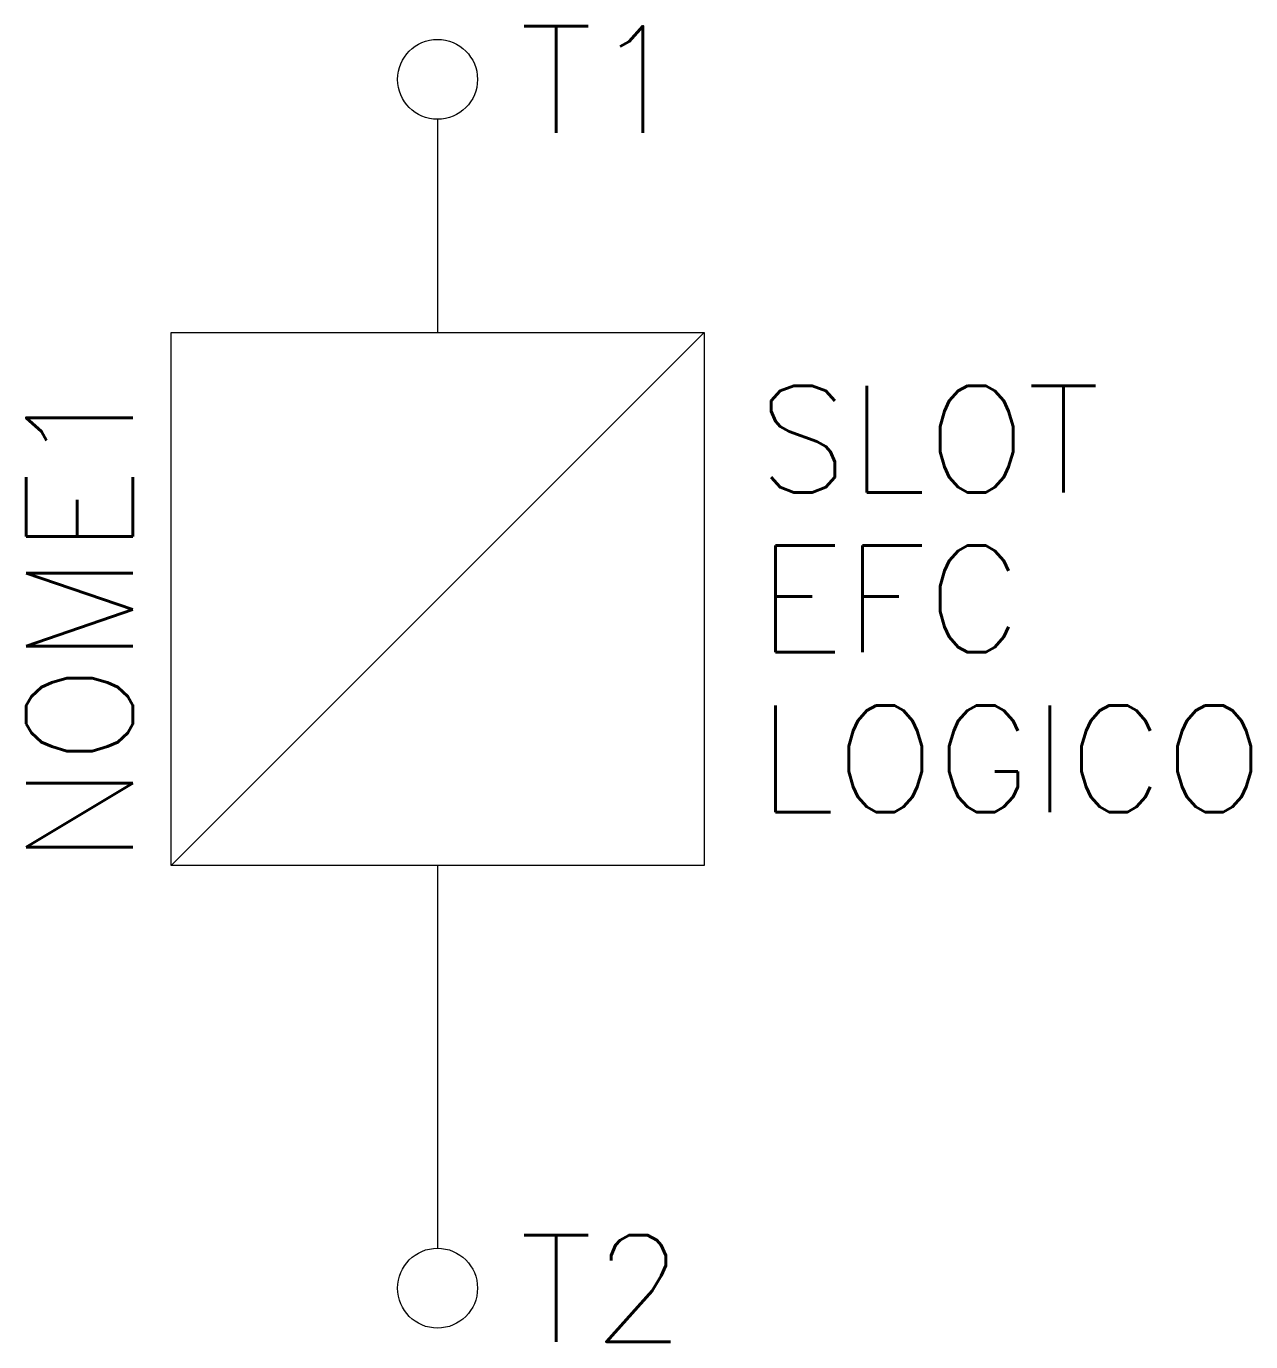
# Model space of a CAD drawing. Header units: millimetres. Extents: x -7.7 to 15.3, y -24.4 to 0.2.
import ezdxf
from ezdxf.enums import TextEntityAlignment as Align

# ---------------------------------------------------------------- set-up
doc = ezdxf.new("R2010")
doc.units = ezdxf.units.MM
doc.header["$LTSCALE"] = 10
doc.styles.add('ROMANS', font='romans.shx')

msp = doc.modelspace()

# ---------------------------------------------------------------- linework, layer by layer
at = {"linetype": 'Continuous'}
for p, q in [((0, -1.5), (0, -5.5)), ((-5, -15.5), (5, -5.5)), ((0, -15.5), (0, -22.685))]:
    msp.add_line(p, q, dxfattribs=at)
msp.add_lwpolyline([(-5, -5.5), (5, -5.5), (5, -15.5), (-5, -15.5)], close=True, dxfattribs=at)
for centre in [(0, -0.75), (0, -23.435)]:
    msp.add_circle(centre, 0.75, dxfattribs=at)

# ---------------------------------------------------------------- texts
at = {"lineweight": -3, "style": 'ROMANS'}
for tag, text, p in [('T1', 'T1', (1.541, -0.754)), ('T2', 'T2', (1.541, -23.439))]:
    msp.add_attdef(tag, text=text, height=2, dxfattribs=at).set_placement(p, align=Align.MIDDLE_LEFT)
at = {"lineweight": -3, "style": 'ROMANS', "flags": 1}
msp.add_attdef('SLOT', text='', height=2, dxfattribs=at).set_placement((6, -7.5), align=Align.MIDDLE_LEFT)
msp.add_attdef('NOME1', text='', height=2, rotation=90, dxfattribs=at).set_placement((-6.715, -15.5), align=Align.MIDDLE_LEFT)
at = {"color": 7, "lineweight": -3, "style": 'ROMANS'}
for tag, p in [('EFC', (6, -10.5)), ('LOGICO', (6, -13.5))]:
    msp.add_attdef(tag, text='', height=2, dxfattribs=at).set_placement(p, align=Align.MIDDLE_LEFT)

doc.saveas('drawing.dxf')
